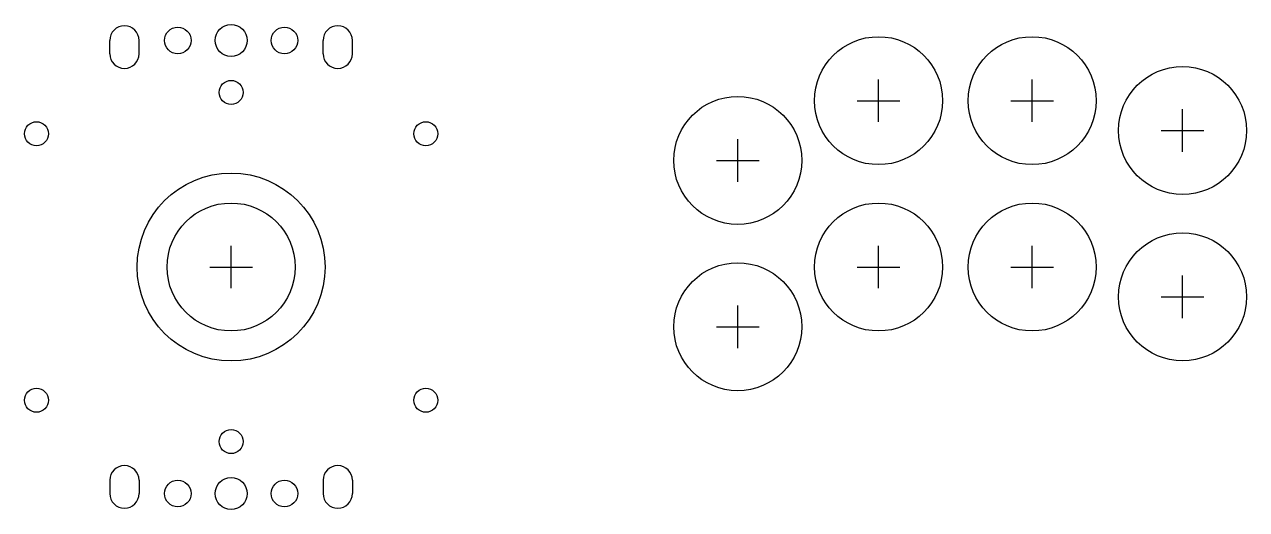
# Model space of a CAD drawing. Header units: millimetres. Extents: x -39 to 190, y -46 to 46.
import ezdxf

# ---------------------------------------------------------------- set-up
doc = ezdxf.new("R2010")
doc.units = ezdxf.units.MM
for name, color, linetype in [('BUTTONS', 1, 'Continuous'), ('GL_PLATE_HOLES', 2, 'Continuous'), ('JOYSTICK_BORE_24', 5, 'Continuous'), ('JOYSTICK_BORE_35.25', 3, 'Continuous'), ('REFERENCE', 8, 'Continuous')]:
    doc.layers.add(name, color=color, linetype=linetype)

msp = doc.modelspace()

# ---------------------------------------------------------------- linework, layer by layer
at = {"layer": 'BUTTONS'}
for centre in [(121.4, 31.2), (150.2, 31.2), (178.4, 25.6), (95, 20), (121.4, 0), (150.2, 0), (178.4, -5.6), (95, -11.2)]:
    msp.add_circle(centre, 12, dxfattribs=at)
at = {"layer": 'GL_PLATE_HOLES'}
for p, q in [((-22.75, 40), (-22.75, 42.5)), ((-17.25, 40), (-17.25, 42.5)), ((17.25, 40), (17.25, 42.5)), ((22.75, 40), (22.75, 42.5)), ((-22.75, -40), (-22.75, -42.5)), ((-17.25, -40), (-17.25, -42.5)), ((17.25, -40), (17.25, -42.5)), ((22.75, -40), (22.75, -42.5))]:
    msp.add_line(p, q, dxfattribs=at)
for centre, radius in [((-10, 42.5), 2.5), ((0, 42.5), 3), ((10, 42.5), 2.5), ((0, 32.75), 2.25), ((-36.5, 25), 2.25), ((36.5, 25), 2.25), ((-36.5, -25), 2.25), ((36.5, -25), 2.25), ((0, -32.75), 2.25), ((-10, -42.5), 2.5), ((0, -42.5), 3), ((10, -42.5), 2.5)]:
    msp.add_circle(centre, radius, dxfattribs=at)
for centre, start, end in [((-20, 42.5), 0, 180), ((20, 42.5), 0, 180), ((-20, 40), 180, 360), ((20, 40), 180, 360), ((-20, -40), 0, 180), ((20, -40), 0, 180), ((-20, -42.5), -180, 0), ((20, -42.5), -180, 0)]:
    msp.add_arc(centre, 2.75, start, end, dxfattribs=at)
at = {"layer": 'JOYSTICK_BORE_24'}
msp.add_circle((0, 0), 12, dxfattribs=at)
at = {"layer": 'JOYSTICK_BORE_35.25'}
msp.add_circle((0, 0), 17.62, dxfattribs=at)
at = {"layer": 'REFERENCE'}
for p, q in [((121.4, 27.2), (121.4, 35.2)), ((150.2, 27.2), (150.2, 35.2)), ((117.4, 31.2), (125.4, 31.2)), ((146.2, 31.2), (154.2, 31.2)), ((178.4, 21.6), (178.4, 29.6)), ((174.4, 25.6), (182.4, 25.6)), ((95, 16), (95, 24)), ((91, 20), (99, 20)), ((0, -4), (0, 4)), ((121.4, -4), (121.4, 4)), ((150.2, -4), (150.2, 4)), ((-4, 0), (4, 0)), ((117.4, 0), (125.4, 0)), ((146.2, 0), (154.2, 0)), ((178.4, -9.6), (178.4, -1.6)), ((174.4, -5.6), (182.4, -5.6)), ((95, -15.2), (95, -7.2)), ((91, -11.2), (99, -11.2))]:
    msp.add_line(p, q, dxfattribs=at)

doc.saveas('drawing.dxf')
